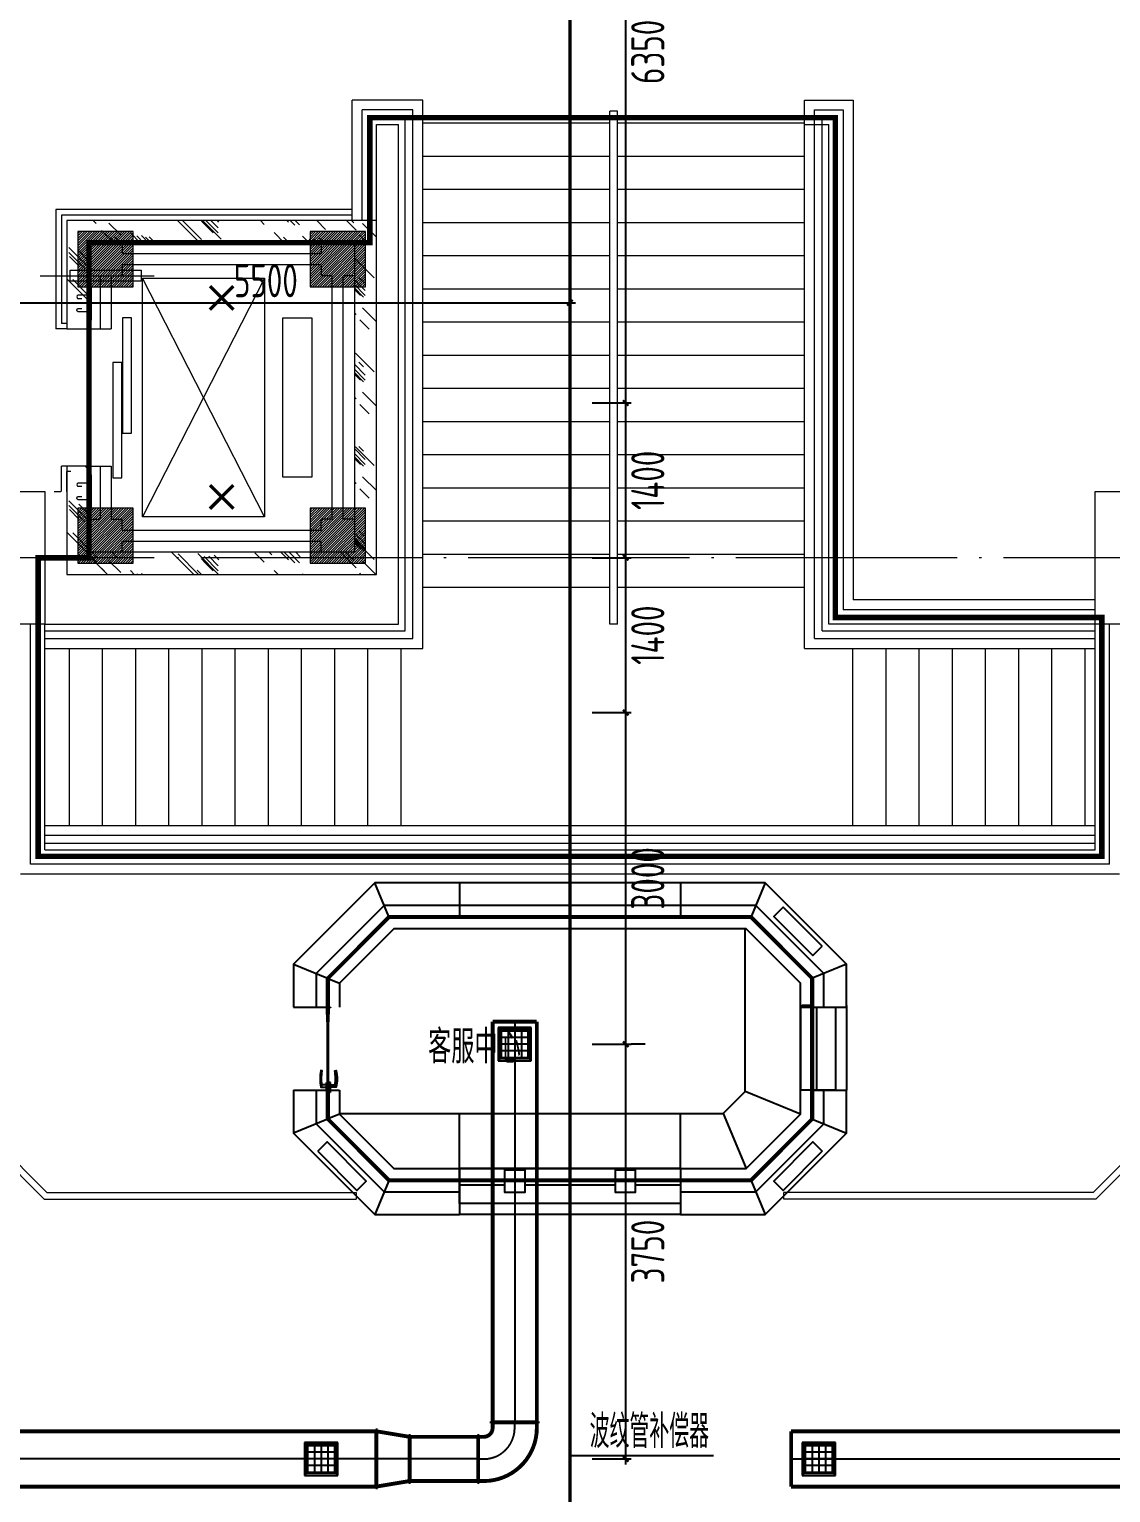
# Model space of a CAD drawing. Extents: x 4 to 13611208, y -605838 to 574722.
# Drawn here: x 13369007 to 13378787, y 186254 to 199490 of the extents above; entities that cross this region are included whole.
import ezdxf
from ezdxf.enums import TextEntityAlignment as Align

# ---------------------------------------------------------------- set-up
doc = ezdxf.new("R2010")
doc.units = 0
doc.header["$LTSCALE"] = 1000
doc.header["$MEASUREMENT"] = 0
for name, pattern in [('_虚线L', [0.375, 0.25, -0.125]), ('ACAD_ISO03W100', [30, 12, -18]), ('ACAD_ISO04W100', [30.5, 24, -3, 0.5, -3]), ('CENTER2', [28.575, 19.05, -3.175, 3.175, -3.175]), ('DASH', [0.35, 0.25, -0.1]), ('DOTE', [2.42, 2, -0.2, 0.02, -0.2])]:
    doc.linetypes.add(name, pattern=pattern)
for name, color, linetype in [('1-人性化客服中心', 102, 'Continuous'), ('DUCT-D-P标注', 7, 'Continuous'), ('DUCT-D-S中心线', 5, 'CENTER2'), ('DUCT-D-S标注', 7, 'Continuous'), ('DUCT-D-S法兰', 2, 'Continuous'), ('DUCT-D-S管', 130, 'Continuous'), ('DUCT-D-S管端线', 2, 'Continuous'), ('DUCT-D-S风口', 7, 'Continuous'), ('SXT-标注', 7, 'Continuous')]:
    doc.layers.add(name, color=color, linetype=linetype)
for name, color, linetype, lineweight in [('1-栏杆其他', 8, 'Continuous', 5), ('STAIR', 7, 'Continuous', 5), ('建筑底图', 8, 'Continuous', 13)]:
    doc.layers.add(name, color=color, linetype=linetype, lineweight=lineweight)
doc.styles.add('67', font='gbenor.shx', dxfattribs={"width": 0.7, "bigfont": 'hztxt.shx'})
doc.styles.add('C', font='HZTXT_E', dxfattribs={"width": 0.7, "bigfont": 'HZTXT'})
doc.styles.add('du', font='gbenor.shx', dxfattribs={"width": 0.8, "bigfont": 'hztxt.shx'})
doc.dimstyles.new('67', dxfattribs={"dimscale": 100, "dimtxt": 3, "dimasz": 0.5, "dimexe": 0.5, "dimexo": 2, "dimgap": 0.5, "dimtad": 2, "dimdec": 0, "dimrnd": 5, "dimzin": 0, "dimdsep": 46, "dimtxsty": 'du', "dimblk": 'ARCHTICK', "dimcen": 0, "dimdle": 0.5, "dimclrd": 256, "dimclre": 256, "dimclrt": 256, "dimazin": 0, "dimtfac": 1, "dimtdec": 0, "dimtix": 1, "dimtmove": 2, "dimatfit": 3, "dimfxl": 100, "dimtolj": 1, "dimtzin": 0, "dimlwd": -1, "dimlwe": -1, "dimarcsym": 0})

# ---------------------------------------------------------------- blocks, each defined once
blk = doc.blocks.new('客服中心')
at = {"layer": '1-栏杆其他'}
for p, q in [((12579001, 190820), (12578877, 191120)), ((12579642, 191120), (12579642, 190820)), ((12581642, 191120), (12581642, 190820)), ((12582407, 191120), (12582283, 190820)), ((12578142, 190385), (12578442, 190260)), ((12583142, 190385), (12582842, 190260)), ((12578462, 190252), (12578557, 190213)), ((12578142, 189995), (12578442, 189995)), ((12578436, 190000), (12578436, 189988)), ((12578447, 189968), (12578457, 189968)), ((12578452, 189974), (12578452, 189961)), ((12578469, 190000), (12578469, 189988)), ((12582727, 190010), (12582822, 190010)), ((12582727, 189995), (12582822, 189995)), ((12582727, 189995), (12582727, 189245)), ((12582842, 189995), (12583142, 189995)), ((12578142, 189245), (12578442, 189245)), ((12578142, 189245), (12578142, 188855)), ((12578458, 189251), (12578446, 189251)), ((12578446, 189240), (12578458, 189240)), ((12578462, 189245), (12578557, 189245)), ((12578462, 189245), (12578557, 189245)), ((12578472, 189238), (12578463, 189238)), ((12582727, 189026), (12582227, 189234)), ((12582842, 189245), (12583142, 189245)), ((12578557, 189026), (12578462, 188987)), ((12579642, 188535), (12579642, 189035)), ((12581642, 188535), (12581642, 189035)), ((12582028, 189035), (12582235, 188535)), ((12578442, 188979), (12578142, 188855)), ((12582842, 188979), (12583142, 188855)), ((12578142, 188855), (12578877, 188120)), ((12579642, 188535), (12579642, 188440)), ((12581642, 188535), (12579642, 188535)), ((12581642, 188535), (12581642, 188440)), ((12579001, 188420), (12578877, 188120)), ((12579642, 188420), (12579642, 188120)), ((12581642, 188420), (12581642, 188120)), ((12582283, 188420), (12582407, 188120)), ((12578877, 188120), (12579642, 188120))]:
    blk.add_line(p, q, dxfattribs=at)
for points in [[(12583142, 189995), (12583142, 190385), (12582407, 191120), (12578877, 191120), (12578142, 190385), (12578142, 189995)], [(12582937, 189995), (12582937, 190300), (12582322, 190915), (12578962, 190915), (12578347, 190300), (12578347, 189995)], [(12578442, 189995), (12578442, 190260), (12579001, 190820), (12579642, 190820)], [(12578452, 189245), (12578452, 188983), (12579006, 188430), (12582279, 188430), (12582832, 188983), (12582832, 190256), (12582279, 190810), (12579006, 190810), (12578452, 190256), (12578452, 189245)], [(12579642, 190800), (12579010, 190800), (12578462, 190252), (12578462, 189995)], [(12579642, 190820), (12581642, 190820)], [(12581642, 190800), (12579642, 190800)], [(12581642, 190820), (12581642, 190820), (12582283, 190820), (12582842, 190260), (12582842, 189995)], [(12582822, 189995), (12582822, 189995), (12582822, 190252), (12582275, 190800), (12581642, 190800)], [(12578557, 189035), (12582028, 189035), (12582227, 189234), (12582227, 190705)], [(12582727, 189995), (12582727, 190213), (12582235, 190705), (12579049, 190705), (12578557, 190213), (12578557, 189995)], [(12578445, 189986), (12578442, 189986), (12578442, 189933), (12578445, 189933), (12578445, 189986)], [(12578446, 189864), (12578446, 189987), (12578458, 189987), (12578458, 189864)], [(12578459, 189986), (12578463, 189986), (12578463, 189933), (12578459, 189933), (12578459, 189986)], [(12582822, 189245), (12582822, 189245), (12582822, 189995)], [(12582842, 189995), (12582842, 189245)], [(12582874, 189245), (12582874, 189995)], [(12578347, 189245), (12578347, 188939), (12578962, 188325), (12579642, 188325)], [(12579642, 188420), (12579001, 188420), (12578442, 188979), (12578442, 189245)], [(12578462, 189245), (12578462, 188987), (12579010, 188440), (12579642, 188440)], [(12578557, 189245), (12578557, 189026), (12579049, 188535), (12579642, 188535)], [(12581642, 188120), (12582407, 188120), (12583142, 188855), (12583142, 189245)], [(12581642, 188325), (12582322, 188325), (12582937, 188939), (12582937, 189245)], [(12581642, 188535), (12582235, 188535), (12582727, 189026), (12582727, 189245)], [(12582842, 189245), (12582842, 188979), (12582283, 188420), (12581642, 188420)], [(12581642, 188440), (12582275, 188440), (12582822, 188987), (12582822, 189245)], [(12579642, 188440), (12581642, 188440)], [(12581642, 188420), (12579642, 188420)], [(12579642, 188388), (12580052, 188388)], [(12580232, 188388), (12581052, 188388)], [(12581232, 188388), (12581642, 188388)], [(12581642, 188120), (12579642, 188120)]]:
    blk.add_lwpolyline(points, dxfattribs=at)
for points in [[(12582924, 190547), (12582570, 190901), (12582485, 190816), (12582839, 190463)], [(12579612, 190804), (12579008, 190804), (12578458, 190254), (12578458, 190000), (12578456, 189998), (12578448, 189998), (12578446, 190000), (12578446, 190259), (12579003, 190816), (12579612, 190816)], [(12581671, 190804), (12579613, 190804), (12579613, 190816), (12581671, 190816)], [(12582826, 190026), (12582826, 190254), (12582276, 190804), (12581672, 190804), (12581672, 190816), (12582281, 190816), (12582838, 190259), (12582838, 190026)], [(12578476, 189995), (12578476, 189991), (12578428, 189991), (12578428, 189995)], [(12578458, 189990), (12578446, 189990), (12578446, 189251), (12578447, 189250), (12578457, 189250), (12578458, 189251)], [(12582727, 189994), (12583042, 189994), (12583042, 189246), (12582727, 189246)], [(12582729, 189992), (12583040, 189992), (12583040, 189248), (12582729, 189248)], [(12582742, 190010), (12582822, 190010), (12582822, 190011), (12582742, 190011)], [(12582826, 189215), (12582826, 190025), (12582838, 190025), (12582838, 189215)], [(12578439, 189271), (12578439, 189293), (12578398, 189293), (12578389, 189271)], [(12578439, 189315), (12578446, 189315), (12578446, 189250), (12578439, 189250)], [(12578477, 189315), (12578458, 189315), (12578458, 189250), (12578477, 189250)], [(12578477, 189271), (12578477, 189293), (12578518, 189293), (12578527, 189271)], [(12579612, 188424), (12579003, 188424), (12578446, 188980), (12578446, 189242), (12578458, 189242), (12578458, 188985), (12579008, 188436), (12579612, 188436)], [(12578472, 189250), (12578472, 189225), (12578463, 189225), (12578463, 189250)], [(12581672, 188436), (12582276, 188436), (12582826, 188985), (12582826, 189214), (12582838, 189214), (12582838, 188980), (12582281, 188424), (12581672, 188424)], [(12578361, 188692), (12578714, 188338), (12578799, 188423), (12578445, 188776)], [(12582924, 188692), (12582570, 188338), (12582485, 188423), (12582839, 188776)], [(12579643, 188220), (12579643, 188535), (12581641, 188535), (12581641, 188220)], [(12579645, 188222), (12579645, 188533), (12581639, 188533), (12581639, 188222)], [(12580234, 188527), (12580234, 188318), (12580050, 188318), (12580050, 188527)], [(12580232, 188525), (12580232, 188320), (12580052, 188320), (12580052, 188525)], [(12581234, 188527), (12581234, 188318), (12581050, 188318), (12581050, 188527)], [(12581232, 188525), (12581232, 188320), (12581052, 188320), (12581052, 188525)], [(12579613, 188436), (12581671, 188436), (12581671, 188424), (12579613, 188424)]]:
    blk.add_lwpolyline(points, close=True, dxfattribs=at)
blk.add_lwpolyline([(12578446, 189991), (12578458, 189991), (12578458, 189967, -1), (12578446, 189967)], format="xyb", close=True, dxfattribs=at)
for points in [[(12583141, 190010, -0.03766), (12583143, 189995), (12583143, 189245)], [(12578398, 189293, -0.091708), (12578402, 189419), (12578389, 189422, 0.10596), (12578389, 189271)], [(12578518, 189293, 0.091708), (12578514, 189419), (12578527, 189422, -0.10596), (12578527, 189271)]]:
    blk.add_lwpolyline(points, format="xyb", dxfattribs=at)
blk = doc.blocks.new('wefrwr3')
at = {"layer": 'STAIR', "color": 0, "linetype": 'Continuous'}
for p, q in [((2371621, 1063838), (2374021, 1063838)), ((2371621, 1061038), (2371621, 1063838)), ((2371741, 1063838), (2373901, 1063838)), ((2371921, 1063838), (2371921, 1063738)), ((2373721, 1063838), (2373721, 1063738)), ((2374021, 1063838), (2374021, 1063058)), ((2371621, 1061158), (2371621, 1063718)), ((2373721, 1063738), (2371921, 1063738)), ((2371921, 1063638), (2371921, 1063538)), ((2373721, 1063638), (2371921, 1063638)), ((2373721, 1063638), (2373721, 1063538)), ((2374021, 1063718), (2374021, 1063058)), ((2371621, 1063538), (2371721, 1063538)), ((2371721, 1063538), (2371721, 1061338)), ((2371821, 1063538), (2371921, 1063538)), ((2371821, 1063538), (2371821, 1061338)), ((2372433, 1063518), (2373537, 1061358)), ((2372433, 1063518), (2373537, 1063518)), ((2372433, 1061358), (2373537, 1063518)), ((2372433, 1061358), (2372433, 1063518)), ((2373537, 1063518), (2373537, 1061358)), ((2373821, 1063538), (2373721, 1063538)), ((2373821, 1063058), (2373821, 1063538)), ((2374021, 1063538), (2373921, 1063538)), ((2373921, 1063058), (2373921, 1063538)), ((2372005, 1063158), (2372269, 1063158)), ((2372005, 1061718), (2372005, 1063158)), ((2372269, 1063158), (2372269, 1061718)), ((2373806, 1063163), (2373724, 1063163)), ((2373724, 1063163), (2373724, 1062122)), ((2373806, 1062122), (2373806, 1063163)), ((2374021, 1063058), (2373821, 1063058)), ((2374021, 1063058), (2373901, 1063058)), ((2374021, 1063058), (2373901, 1063058)), ((2374021, 1061818), (2374021, 1063058)), ((2373719, 1062759), (2373637, 1062759)), ((2373637, 1062759), (2373637, 1061718)), ((2373719, 1061718), (2373719, 1062759)), ((2373724, 1062122), (2373806, 1062122)), ((2374021, 1061818), (2373821, 1061818)), ((2373821, 1061338), (2373821, 1061818)), ((2374021, 1061818), (2373901, 1061818)), ((2374021, 1061818), (2373901, 1061818)), ((2373921, 1061338), (2373921, 1061818)), ((2374021, 1061818), (2374021, 1061158)), ((2374021, 1061818), (2374021, 1061038)), ((2372269, 1061718), (2372005, 1061718)), ((2373637, 1061718), (2373719, 1061718)), ((2371621, 1061338), (2371721, 1061338)), ((2371821, 1061338), (2371921, 1061338)), ((2371921, 1061238), (2371921, 1061338)), ((2373537, 1061358), (2372433, 1061358)), ((2373821, 1061338), (2373721, 1061338)), ((2373721, 1061238), (2373721, 1061338)), ((2374021, 1061338), (2373921, 1061338)), ((2371921, 1061238), (2373721, 1061238)), ((2371921, 1061038), (2371921, 1061138)), ((2371921, 1061138), (2373721, 1061138)), ((2373721, 1061038), (2373721, 1061138)), ((2374021, 1061038), (2371621, 1061038)), ((2373901, 1061038), (2371741, 1061038))]:
    blk.add_line(p, q, dxfattribs=at)
blk = doc.blocks.new('客服中心-新')
at = {"layer": '1-人性化客服中心', "color": 8}
for p, q in [((36870, -86884), (36746, -86584)), ((37511, -86584), (37511, -86884)), ((39511, -86584), (39511, -86884)), ((40276, -86584), (40151, -86884)), ((36011, -87319), (36311, -87444)), ((41011, -87319), (40711, -87444)), ((36331, -87452), (36426, -87491)), ((36011, -87709), (36311, -87709)), ((36304, -87704), (36304, -87716)), ((36316, -87736), (36326, -87736)), ((36321, -87730), (36321, -87742)), ((36337, -87704), (36337, -87716)), ((40596, -87709), (40691, -87709)), ((40596, -87709), (40596, -88459)), ((40711, -87709), (41011, -87709)), ((36011, -88459), (36311, -88459)), ((36327, -88453), (36315, -88453)), ((36315, -88464), (36327, -88464)), ((36331, -88459), (36426, -88459)), ((36331, -88459), (36426, -88459)), ((40596, -88677), (40096, -88470)), ((40711, -88459), (41011, -88459)), ((36426, -88677), (36331, -88717)), ((37511, -89169), (37511, -88669)), ((39511, -89169), (39511, -88669)), ((39897, -88669), (40104, -89169)), ((36311, -88725), (36011, -88849)), ((40711, -88725), (41011, -88849)), ((37511, -89169), (37511, -89264)), ((39511, -89169), (37511, -89169)), ((39511, -89169), (39511, -89264)), ((36870, -89284), (36746, -89584)), ((37511, -89284), (37511, -89584)), ((39511, -89284), (39511, -89584)), ((40151, -89284), (40276, -89584))]:
    blk.add_line(p, q, dxfattribs=at)
at = {"layer": '1-人性化客服中心', "color": 8, "linetype": 'ACAD_ISO03W100', "lineweight": 18}
blk.add_line((40596, -87694), (40691, -87694), dxfattribs=at)
at = {"layer": '1-人性化客服中心', "color": 8, "linetype": 'ACAD_ISO03W100'}
blk.add_line((36341, -88466), (36332, -88466), dxfattribs=at)
at = {"layer": '1-人性化客服中心', "color": 8}
for points in [[(41011, -87709), (41011, -87319), (40276, -86584), (36746, -86584), (36011, -87319), (36011, -87709)], [(40806, -87709), (40806, -87404), (40191, -86789), (36830, -86789), (36216, -87404), (36216, -87709)], [(36311, -87709), (36311, -87444), (36870, -86884), (37511, -86884)], [(37511, -86904), (36878, -86904), (36331, -87452), (36331, -87709)], [(37511, -86884), (39511, -86884)], [(39511, -86904), (37511, -86904)], [(39511, -86884), (39511, -86884), (40151, -86884), (40711, -87444), (40711, -87709)], [(40691, -87709), (40691, -87709), (40691, -87452), (40143, -86904), (39511, -86904)], [(36426, -88669), (39897, -88669), (40096, -88470), (40096, -86999)], [(40596, -87709), (40596, -87491), (40104, -86999), (36917, -86999), (36426, -87491), (36426, -87709)], [(36314, -87718), (36310, -87718), (36310, -87771), (36314, -87771), (36314, -87718)], [(36315, -87840), (36315, -87717), (36327, -87717), (36327, -87840)], [(36328, -87718), (36331, -87718), (36331, -87771), (36328, -87771), (36328, -87718)], [(40691, -88459), (40691, -88459), (40691, -87709)], [(40711, -87709), (40711, -88459)], [(36011, -88459), (36011, -88849), (36746, -89584), (37511, -89584)], [(36216, -88459), (36216, -88764), (36830, -89379), (37511, -89379)], [(37511, -89284), (36870, -89284), (36311, -88725), (36311, -88459)], [(36331, -88459), (36331, -88717), (36878, -89264), (37511, -89264)], [(36426, -88459), (36426, -88677), (36917, -89169), (37511, -89169)], [(39511, -89584), (40276, -89584), (41011, -88849), (41011, -88459)], [(39511, -89379), (40191, -89379), (40806, -88764), (40806, -88459)], [(39511, -89169), (40104, -89169), (40596, -88677), (40596, -88459)], [(40711, -88459), (40711, -88725), (40151, -89284), (39511, -89284)], [(39511, -89264), (40143, -89264), (40691, -88717), (40691, -88459)], [(37511, -89264), (39511, -89264)], [(39511, -89284), (37511, -89284)]]:
    blk.add_lwpolyline(points, dxfattribs=at)
for points in [[(40792, -87156), (40439, -86803), (40354, -86888), (40707, -87241)], [(37481, -86900), (36876, -86900), (36327, -87450), (36327, -87704), (36325, -87706), (36317, -87706), (36315, -87704), (36315, -87445), (36871, -86888), (37481, -86888)], [(39540, -86900), (37482, -86900), (37482, -86888), (39540, -86888)], [(40695, -87678), (40695, -87450), (40145, -86900), (39541, -86900), (39541, -86888), (40150, -86888), (40707, -87445), (40707, -87678)], [(36345, -87709), (36345, -87713), (36297, -87713), (36297, -87709)], [(36327, -87714), (36315, -87714), (36315, -88453), (36316, -88454), (36326, -88454), (36327, -88453)], [(40611, -87694), (40691, -87694), (40691, -87693), (40611, -87693)], [(40695, -88489), (40695, -87679), (40707, -87679), (40707, -88489)], [(36308, -88433), (36308, -88411), (36267, -88411), (36258, -88433)], [(36308, -88389), (36315, -88389), (36315, -88454), (36308, -88454)], [(36346, -88389), (36327, -88389), (36327, -88454), (36346, -88454)], [(36346, -88433), (36346, -88411), (36386, -88411), (36396, -88433)], [(37481, -89280), (36871, -89280), (36315, -88723), (36315, -88462), (36327, -88462), (36327, -88718), (36876, -89268), (37481, -89268)], [(39541, -89268), (40145, -89268), (40695, -88718), (40695, -88490), (40707, -88490), (40707, -88723), (40150, -89280), (39541, -89280)], [(36229, -89012), (36583, -89366), (36667, -89281), (36314, -88928)], [(40792, -89012), (40439, -89366), (40354, -89281), (40707, -88928)], [(37482, -89268), (39540, -89268), (39540, -89280), (37482, -89280)]]:
    blk.add_lwpolyline(points, close=True, dxfattribs=at)
at = {"layer": '1-人性化客服中心', "color": 8, "linetype": 'ACAD_ISO04W100', "lineweight": 18}
blk.add_lwpolyline([(36321, -88459), (36321, -88721), (36874, -89274), (40147, -89274), (40701, -88721), (40701, -87448), (40147, -86894), (36874, -86894), (36321, -87448), (36321, -88459)], dxfattribs=at)
at = {"layer": '1-人性化客服中心', "color": 8}
blk.add_lwpolyline([(36315, -87713), (36327, -87713), (36327, -87737, -1), (36315, -87737)], format="xyb", close=True, dxfattribs=at)
at = {"layer": '1-人性化客服中心', "color": 8, "lineweight": -3}
for points in [[(40596, -87710), (40911, -87710), (40911, -88458), (40596, -88458)], [(37512, -89484), (37512, -89169), (39510, -89169), (39510, -89484)], [(38101, -89179), (38101, -89384), (37921, -89384), (37921, -89179)], [(39101, -89179), (39101, -89384), (38921, -89384), (38921, -89179)]]:
    blk.add_lwpolyline(points, close=True, dxfattribs=at)
at = {"layer": '1-人性化客服中心', "color": 8, "linetype": 'ACAD_ISO03W100', "lineweight": 18}
for points in [[(40598, -87712), (40909, -87712), (40909, -88456), (40598, -88456)], [(37514, -89482), (37514, -89171), (39508, -89171), (39508, -89482)], [(38103, -89177), (38103, -89386), (37919, -89386), (37919, -89177)], [(39103, -89177), (39103, -89386), (38919, -89386), (38919, -89177)]]:
    blk.add_lwpolyline(points, close=True, dxfattribs=at)
at = {"layer": '1-人性化客服中心', "color": 8, "lineweight": -3}
for points in [[(40742, -88459), (40742, -87709)], [(37511, -89316), (37921, -89316)], [(38101, -89316), (38921, -89316)], [(39101, -89316), (39511, -89316)], [(39511, -89584), (37511, -89584)]]:
    blk.add_lwpolyline(points, dxfattribs=at)
blk.add_lwpolyline([(41010, -87694, -0.03766), (41011, -87709), (41011, -88459)], format="xyb", dxfattribs=at)
at = {"layer": '1-人性化客服中心', "color": 8}
for points in [[(36267, -88411, -0.091708), (36270, -88285), (36258, -88282, 0.10596), (36258, -88433)], [(36386, -88411, 0.091708), (36383, -88285), (36396, -88282, -0.10596), (36396, -88433)]]:
    blk.add_lwpolyline(points, format="xyb", dxfattribs=at)
at = {"layer": '1-人性化客服中心', "color": 8, "linetype": 'ACAD_ISO03W100'}
blk.add_lwpolyline([(36341, -88454), (36341, -88479), (36332, -88479), (36332, -88454)], close=True, dxfattribs=at)
blk = doc.blocks.new('_ArchTick')
at = {"color": 0, "linetype": 'ByBlock', "const_width": 0.4}
blk.add_lwpolyline([(-0.5, -0.5), (0.5, 0.5)], dxfattribs=at)
blk = doc.blocks.new('*D502')
at = {"layer": 'DUCT-D-S标注', "transparency": 16777216}
for p, q in [((13374401, 186510), (13374401, 190360)), ((13374577, 190310), (13374451, 190310)), ((13374097, 186560), (13374451, 186560))]:
    blk.add_line(p, q, dxfattribs=at)
at = {"layer": 'DUCT-D-S标注', "transparency": 16777216, "xscale": 50, "yscale": 50, "zscale": 50}
for p, rotation in [((13374401, 190310), 90), ((13374401, 186560), 270)]:
    blk.add_blockref('_ArchTick', p, dxfattribs=dict(at, rotation=rotation))
at = {"layer": 'DUCT-D-S标注', "transparency": 16777216, "insert": (13374601, 188435), "char_height": 300, "attachment_point": 5, "rotation": 90, "style": 'du'}
blk.add_mtext('\\A1;3750', dxfattribs=at)
blk = doc.blocks.new('*D503')
at = {"layer": 'DUCT-D-S标注', "transparency": 16777216}
for p, q in [((13374097, 193310), (13374451, 193310)), ((13374401, 190260), (13374401, 193360)), ((13374097, 190310), (13374451, 190310))]:
    blk.add_line(p, q, dxfattribs=at)
at = {"layer": 'DUCT-D-S标注', "transparency": 16777216, "xscale": 50, "yscale": 50, "zscale": 50}
for p, rotation in [((13374401, 193310), 90), ((13374401, 190310), 270)]:
    blk.add_blockref('_ArchTick', p, dxfattribs=dict(at, rotation=rotation))
at = {"layer": 'DUCT-D-S标注', "transparency": 16777216, "insert": (13374601, 191810), "char_height": 300, "attachment_point": 5, "rotation": 90, "style": 'du'}
blk.add_mtext('\\A1;3000', dxfattribs=at)
blk = doc.blocks.new('*D504')
at = {"layer": 'DUCT-D-S标注', "transparency": 16777216}
for p, q in [((13374097, 194710), (13374451, 194710)), ((13374401, 193260), (13374401, 194760)), ((13374097, 193310), (13374451, 193310))]:
    blk.add_line(p, q, dxfattribs=at)
at = {"layer": 'DUCT-D-S标注', "transparency": 16777216, "xscale": 50, "yscale": 50, "zscale": 50}
for p, rotation in [((13374401, 194710), 90), ((13374401, 193310), 270)]:
    blk.add_blockref('_ArchTick', p, dxfattribs=dict(at, rotation=rotation))
at = {"layer": 'DUCT-D-S标注', "transparency": 16777216, "insert": (13374601, 194010), "char_height": 300, "attachment_point": 5, "rotation": 90, "style": 'du'}
blk.add_mtext('\\A1;1400', dxfattribs=at)
blk = doc.blocks.new('*D505')
at = {"layer": 'DUCT-D-S标注', "transparency": 16777216}
for p, q in [((13374401, 194660), (13374401, 196160)), ((13374097, 196110), (13374451, 196110)), ((13374097, 194710), (13374451, 194710))]:
    blk.add_line(p, q, dxfattribs=at)
at = {"layer": 'DUCT-D-S标注', "transparency": 16777216, "xscale": 50, "yscale": 50, "zscale": 50}
for p, rotation in [((13374401, 196110), 90), ((13374401, 194710), 270)]:
    blk.add_blockref('_ArchTick', p, dxfattribs=dict(at, rotation=rotation))
at = {"layer": 'DUCT-D-S标注', "transparency": 16777216, "insert": (13374601, 195410), "char_height": 300, "attachment_point": 5, "rotation": 90, "style": 'du'}
blk.add_mtext('\\A1;1400', dxfattribs=at)
blk = doc.blocks.new('*D506')
at = {"layer": 'DUCT-D-S标注', "transparency": 16777216}
for p, q in [((13374401, 196060), (13374401, 202510)), ((13374097, 202460), (13374451, 202460)), ((13374097, 196110), (13374451, 196110))]:
    blk.add_line(p, q, dxfattribs=at)
at = {"layer": 'DUCT-D-S标注', "transparency": 16777216, "xscale": 50, "yscale": 50, "zscale": 50}
for p, rotation in [((13374401, 202460), 90), ((13374401, 196110), 270)]:
    blk.add_blockref('_ArchTick', p, dxfattribs=dict(at, rotation=rotation))
at = {"layer": 'DUCT-D-S标注', "transparency": 16777216, "insert": (13374601, 199285), "char_height": 300, "attachment_point": 5, "rotation": 90, "style": 'du'}
blk.add_mtext('\\A1;6350', dxfattribs=at)
blk = doc.blocks.new('*D514')
at = {"layer": 'DUCT-D-P标注', "transparency": 16777216}
for p, q in [((13368347, 197016), (13373947, 197016)), ((13368397, 196810), (13368397, 197066)), ((13373897, 196440), (13373897, 197066))]:
    blk.add_line(p, q, dxfattribs=at)
at = {"layer": 'DUCT-D-P标注', "transparency": 16777216, "xscale": 50, "yscale": 50, "zscale": 50, "rotation": 180}
blk.add_blockref('_ArchTick', (13368397, 197016), dxfattribs=at)
at = {"layer": 'DUCT-D-P标注', "transparency": 16777216, "xscale": 50, "yscale": 50, "zscale": 50}
blk.add_blockref('_ArchTick', (13373897, 197016), dxfattribs=at)
at = {"layer": 'DUCT-D-P标注', "transparency": 16777216, "insert": (13371147, 197216), "char_height": 300, "attachment_point": 5, "style": 'du'}
blk.add_mtext('\\A1;5500', dxfattribs=at)
blk = doc.blocks.new('$风口$00000107')
for p, q in [((100, 100), (-100, 100)), ((-100, 100), (-88, 88)), ((-100, 100), (-100, -100)), ((100, 100), (88, 88)), ((100, -100), (100, 100)), ((88, 88), (-88, 88)), ((-88, 88), (-88, -88)), ((-88, 88), (-80, 80)), ((-80, 80), (80, 80)), ((-80, -80), (-80, 80)), ((80, 40), (-80, 40)), ((-40, 80), (-40, -80)), ((0, 80), (0, -80)), ((40, 80), (40, -80)), ((80, 80), (88, 88)), ((80, 80), (80, -80)), ((88, -88), (88, 88)), ((-100, -100), (-88, -88)), ((-88, -88), (-80, -80)), ((88, -88), (-88, -88)), ((80, 0), (-80, 0)), ((80, -40), (-80, -40)), ((-80, -80), (80, -80)), ((80, -80), (88, -88)), ((100, -100), (88, -88)), ((-100, -100), (100, -100))]:
    blk.add_line(p, q)

msp = doc.modelspace()

# ---------------------------------------------------------------- hatches: boundary and pattern name
at = {"layer": '建筑底图', "ltscale": 500}
h = msp.add_hatch(dxfattribs=at)
h.set_pattern_fill('玻璃2', color=256, scale=50, style=0)
h.set_pattern_definition([(135, (18966416.2, 814415), (-4e-14, 763.675324), [300, -180, 300, -180, 120, -261.640785]), (135, (18966431.2, 814430), (-4e-14, 763.675324), [240, -300, 180, -180, 210, -231.640785]), (135, (18966431.2, 814475), (-4e-14, 763.675324), [180, -360, 120, -180, 270, -231.640785]), (135, (18966386.2, 814430), (-4e-14, 763.675324), [180, -360, 150, -651.64075]), (135, (18966341.2, 814475), (-4e-14, 763.675324), [90, -450, 60, -741.64075]), (135, (18966416.2, 814550), (-4e-14, 763.675324), [60, -450, 60, -240, 150, -381.640785]), (135, (18966146.2, 814505), (-4e-14, 763.675324), [300, -450, 360, -237.640785]), (135, (18966146.2, 814460), (-4e-14, 763.675324), [420, -300, 450, -177.640785]), (135, (18966071.2, 814520), (9e-14, -848.52814), [300, -420, 240, -381.640785]), (135, (18966116.2, 814610), (-4e-14, 763.675324), [150, -600, 180, -411.640785]), (135, (18966026.2, 814565), (-4e-14, 763.675324), [120, -600, 120, -501.64075])])
h.paths.add_polyline_path([(13369347.4, 195539.5), (13369547.4, 195539.5), (13369547.4, 194759.5), (13371947.4, 194759.5), (13371947.4, 197559.5), (13369547.4, 197559.5), (13369547.4, 196779.5), (13369347.4, 196779.5), (13369347.4, 197759.5), (13372147.4, 197759.5), (13372147.4, 194559.5), (13369347.4, 194559.5)])
at = {"layer": '建筑底图'}
h = msp.add_hatch(dxfattribs=at)
h.set_pattern_fill('ANSI31', color=256, scale=10, style=0)
h.set_pattern_definition([(45, (15205099.875, -554769.857), (-11.22532015, 11.22532015), [])])
h.paths.add_polyline_path([(13369947.4, 197159.5), (13369947.4, 197659.5), (13369447.4, 197659.5), (13369447.4, 197159.5)])
h.paths.add_polyline_path([(13372047.4, 197159.5), (13372047.4, 197659.5), (13371547.4, 197659.5), (13371547.4, 197159.5)])
h.paths.add_polyline_path([(13372047.4, 194659.5), (13372047.4, 195159.5), (13371547.4, 195159.5), (13371547.4, 194659.5)])
h.paths.add_polyline_path([(13369947.4, 194659.5), (13369947.4, 195159.5), (13369447.4, 195159.5), (13369447.4, 194659.5)])
h = msp.add_hatch(dxfattribs=at)
h.set_pattern_fill('ANSI31', color=256, scale=10, angle=90, style=0)
h.set_pattern_definition([(135, (14116500.838, 2035521.314), (-11.22532015, -11.22532015), [])])
h.paths.add_polyline_path([(13369567.4, 197159.5), (13369567.4, 196859.5), (13369547.4, 196859.5), (13369547.4, 197159.5)])
h = msp.add_hatch(dxfattribs=at)
h.set_pattern_fill('ANSI31', color=256, scale=10, angle=90, style=0)
h.set_pattern_definition([(135, (14116500.838, 2033821.314), (-11.22532015, -11.22532015), [])])
h.paths.add_polyline_path([(13369567.4, 195459.5), (13369567.4, 195159.5), (13369547.4, 195159.5), (13369547.4, 195459.5)])

# ---------------------------------------------------------------- linework, layer by layer
at = {"layer": 'DUCT-D-P标注', "color": 4, "linetype": '_虚线L', "const_width": 30}
msp.add_lwpolyline([(13373897.4, 204559.5), (13373897.4, 184859.5)], dxfattribs=at)
at = {"layer": 'DUCT-D-S中心线'}
for p, q in [((13373397.4, 190514.9), (13373397.4, 186889.7)), ((13373397.4, 186839.5), (13373397.4, 186889.5)), ((13372146.2, 186559.5), (13355198.2, 186559.5)), ((13372446.4, 186559.5), (13372146.4, 186559.5)), ((13373067.2, 186559.5), (13372446.6, 186559.5)), ((13373067.4, 186559.5), (13373117.4, 186559.5)), ((13375897.4, 186559.5), (13392597.1, 186559.5))]:
    msp.add_line(p, q, dxfattribs=at)
msp.add_arc((13373117.4, 186839.5), 280, 270, 360, dxfattribs=at)
at = {"layer": 'DUCT-D-S法兰'}
for p, q in [((13373622.4, 186889.6), (13373172.4, 186889.6)), ((13372146.3, 186834.5), (13372146.3, 186284.5)), ((13372446.5, 186784.5), (13372446.5, 186334.5)), ((13373067.3, 186784.5), (13373067.3, 186334.5))]:
    msp.add_line(p, q, dxfattribs=at)
at = {"layer": 'DUCT-D-S法兰', "color": 18, "true_color": 0x000000}
for p in [(13373397.4, 186889.7, 4300), (13373397.4, 186889.5, 4300), (13372146.2, 186559.5, 4400), (13372146.4, 186559.5, 4400), (13372446.4, 186559.5, 4300), (13372446.6, 186559.5, 4300), (13373067.2, 186559.5, 4300), (13373067.4, 186559.5, 4300)]:
    msp.add_point(p, dxfattribs=at)
at = {"layer": 'DUCT-D-S管', "const_width": 35}
for points in [[(13373197.4, 190514.9), (13373197.4, 186889.7)], [(13373597.4, 190514.9), (13373197.4, 190514.9)], [(13373597.4, 186889.7), (13373597.4, 190514.9)], [(13373197.4, 186889.7), (13373597.4, 186889.7)], [(13373197.4, 186889.5), (13373197.4, 186839.5)], [(13373597.4, 186839.5), (13373597.4, 186889.5)], [(13372146.2, 186809.5), (13355198.2, 186809.5)], [(13372146.2, 186309.5), (13372146.2, 186809.5)], [(13372446.4, 186759.5), (13372146.4, 186809.5)], [(13373067.2, 186759.5), (13372446.6, 186759.5)], [(13372446.6, 186759.5), (13372446.6, 186359.5)], [(13373067.2, 186359.5), (13373067.2, 186759.5)], [(13373117.4, 186759.5), (13373067.4, 186759.5)], [(13392597.1, 186809.5), (13375897.4, 186809.5)], [(13375897.4, 186809.5), (13375897.4, 186309.5)], [(13372446.4, 186359.5), (13372146.4, 186309.5)], [(13372446.6, 186359.5), (13373067.2, 186359.5)], [(13373067.4, 186359.5), (13373117.4, 186359.5)], [(13355198.2, 186309.5), (13372146.2, 186309.5)], [(13375897.4, 186309.5), (13392597.1, 186309.5)]]:
    msp.add_lwpolyline(points, dxfattribs=at)
for points in [[(13373117.4, 186359.5, 0.4142136), (13373597.4, 186839.5)], [(13373117.4, 186759.5, 0.4142136), (13373197.4, 186839.5)]]:
    msp.add_lwpolyline(points, format="xyb", dxfattribs=at)
at = {"layer": 'DUCT-D-S管', "color": 18, "true_color": 0x000000}
for p in [(13373397.4, 186889.5, 4300), (13372146.4, 186559.5, 4400), (13372446.4, 186559.5, 4300), (13373067.4, 186559.5, 4300)]:
    msp.add_point(p, dxfattribs=at)
at = {"layer": 'DUCT-D-S管端线'}
for p, q in [((13373597.4, 186889.5), (13373197.4, 186889.5)), ((13372146.4, 186809.5), (13372146.4, 186309.5)), ((13372446.4, 186359.5), (13372446.4, 186759.5)), ((13373067.4, 186359.5), (13373067.4, 186759.5))]:
    msp.add_line(p, q, dxfattribs=at)
at = {"layer": 'SXT-标注', "elevation": 4000}
msp.add_lwpolyline([(13373897.4, 185159.5), (13373897.4, 186589.6), (13375196, 186589.6)], dxfattribs=at)
at = {"layer": '建筑底图'}
for p, q in [((13372567.4, 198849.5), (13371927.4, 198849.5)), ((13371927.4, 197759.5), (13371927.4, 198849.5)), ((13372567.4, 193889.5), (13372567.4, 198809.5)), ((13376017.4, 198849.5), (13376457.4, 198849.5)), ((13376017.4, 193889.5), (13376017.4, 198809.5)), ((13376457.4, 198849.5), (13376457.4, 194329.5)), ((13372147.4, 198629.5), (13372347.4, 198629.5)), ((13372147.4, 197759.5), (13372147.4, 198629.5)), ((13372347.4, 194109.5), (13372347.4, 198629.5)), ((13374257.4, 198639.5), (13372567.4, 198639.5)), ((13374257.4, 198639.5), (13372627.4, 198639.5)), ((13374257.4, 198639.5), (13372627.4, 198639.5)), ((13376017.4, 198639.5), (13374327.4, 198639.5)), ((13376017.4, 198639.5), (13374327.4, 198639.5)), ((13376017.4, 198629.5), (13376237.4, 198629.5)), ((13376237.4, 194109.5), (13376237.4, 198629.5)), ((13374257.4, 198339.5), (13372567.4, 198339.5)), ((13376017.4, 198339.5), (13374327.4, 198339.5)), ((13374257.4, 198039.5), (13372567.4, 198039.5)), ((13376017.4, 198039.5), (13374327.4, 198039.5)), ((13374257.4, 197739.5), (13372567.4, 197739.5)), ((13376017.4, 197739.5), (13374327.4, 197739.5)), ((13374257.4, 197439.5), (13372567.4, 197439.5)), ((13376017.4, 197439.5), (13374327.4, 197439.5)), ((13369106.3, 197260), (13370138.3, 197260)), ((13374257.4, 197139.5), (13372567.4, 197139.5)), ((13376017.4, 197139.5), (13374327.4, 197139.5)), ((13374257.4, 196839.5), (13372567.4, 196839.5)), ((13376017.4, 196839.5), (13374327.4, 196839.5)), ((13374257.4, 196539.5), (13372567.4, 196539.5)), ((13376017.4, 196539.5), (13374327.4, 196539.5)), ((13374257.4, 196239.5), (13372567.4, 196239.5)), ((13376017.4, 196239.5), (13374327.4, 196239.5)), ((13374257.4, 195939.5), (13372567.4, 195939.5)), ((13376017.4, 195939.5), (13374327.4, 195939.5)), ((13374257.4, 195639.5), (13372567.4, 195639.5)), ((13376017.4, 195639.5), (13374327.4, 195639.5)), ((13374257.4, 195339.5), (13372567.4, 195339.5)), ((13376017.4, 195339.5), (13374327.4, 195339.5)), ((13374257.4, 195039.5), (13372567.4, 195039.5)), ((13376017.4, 195039.5), (13374327.4, 195039.5)), ((13374257.4, 194739.5), (13372567.4, 194739.5)), ((13376017.4, 194739.5), (13374327.4, 194739.5)), ((13374257.4, 194439.5), (13372567.4, 194439.5)), ((13376017.4, 194439.5), (13374327.4, 194439.5)), ((13378647.4, 194329.5), (13376457.4, 194329.5)), ((13369147.4, 194109.5), (13372347.4, 194109.5)), ((13369147.4, 192069.5), (13369147.4, 194109.5)), ((13378647.4, 194109.5), (13376237.4, 194109.5)), ((13378647.4, 192069.5), (13378647.4, 194109.5)), ((13369147.4, 193889.5), (13372567.4, 193889.5)), ((13369367.4, 193889.5), (13369367.4, 192289.5)), ((13369667.4, 193889.5), (13369667.4, 192289.5)), ((13369967.4, 193889.5), (13369967.4, 192289.5)), ((13370267.4, 193889.5), (13370267.4, 192289.5)), ((13370567.4, 193889.5), (13370567.4, 192289.5)), ((13370867.4, 193889.5), (13370867.4, 192289.5)), ((13371167.4, 193889.5), (13371167.4, 192289.5)), ((13371467.4, 193889.5), (13371467.4, 192289.5)), ((13371767.4, 193889.5), (13371767.4, 192289.5)), ((13372067.4, 193889.5), (13372067.4, 192289.5)), ((13372367.4, 193889.5), (13372367.4, 192289.5)), ((13376017.4, 193889.5), (13378647.4, 193889.5)), ((13376452.4, 193889.5), (13376452.4, 192289.5)), ((13376752.4, 193889.5), (13376752.4, 192289.5)), ((13377052.4, 193889.5), (13377052.4, 192289.5)), ((13377352.4, 193889.5), (13377352.4, 192289.5)), ((13377652.4, 193889.5), (13377652.4, 192289.5)), ((13377952.4, 193889.5), (13377952.4, 192289.5)), ((13378252.4, 193889.5), (13378252.4, 192289.5)), ((13378552.4, 193889.5), (13378552.4, 192289.5)), ((13369147.4, 192289.5), (13378647.4, 192289.5)), ((13369147.4, 192069.5), (13378647.4, 192069.5)), ((13378867.4, 191849.5), (13368927.4, 191849.5)), ((13367541.6, 190510.3), (13369142.4, 188909.5)), ((13367566.4, 190570.3), (13369167.2, 188969.5)), ((13380228.3, 190570.3), (13378627.5, 188969.5)), ((13380253.2, 190510.3), (13378652.4, 188909.5)), ((13369142.4, 188909.5), (13371962.4, 188909.5)), ((13369167.2, 188969.5), (13371962.4, 188969.5)), ((13371962.4, 188969.5), (13371962.4, 188909.5)), ((13378627.5, 188969.5), (13375832.4, 188969.5)), ((13375832.4, 188909.5), (13375832.4, 188969.5)), ((13378652.4, 188909.5), (13375832.4, 188909.5))]:
    msp.add_line(p, q, dxfattribs=at)
at = {"layer": '建筑底图', "linetype": 'ByBlock'}
for p, q in [((13372567.4, 198809.5), (13372567.4, 198849.5)), ((13376017.4, 198809.5), (13376017.4, 198849.5)), ((13376017.4, 197700.5), (13376017.4, 197740.5))]:
    msp.add_line(p, q, dxfattribs=at)
at = {"layer": '建筑底图', "lineweight": 0}
for p, q in [((13372477.4, 198759.5), (13372017.4, 198759.5)), ((13372017.4, 197759.5), (13372017.4, 198759.5)), ((13372407.4, 198689.5), (13372087.4, 198689.5)), ((13372087.4, 197759.5), (13372087.4, 198689.5)), ((13372407.4, 194049.5), (13372407.4, 198689.5)), ((13372477.4, 193979.5), (13372477.4, 198749.5)), ((13374327.4, 198749.5), (13374257.4, 198749.5)), ((13374257.4, 194109.5), (13374257.4, 198749.5)), ((13374327.4, 194109.5), (13374327.4, 198749.5)), ((13376107.4, 198759.5), (13376367.4, 198759.5)), ((13376107.4, 198749.5), (13376107.4, 198759.5)), ((13376107.4, 193979.5), (13376107.4, 198749.5)), ((13376177.4, 194049.5), (13376177.4, 198689.5)), ((13376177.4, 198689.5), (13376297.4, 198689.5)), ((13376297.4, 198689.5), (13376297.4, 194169.5)), ((13376367.4, 198759.5), (13376367.4, 194239.5)), ((13376107.4, 197640.5), (13376107.4, 197650.5)), ((13378647.4, 194169.5), (13376297.4, 194169.5)), ((13378647.4, 194239.5), (13376367.4, 194239.5)), ((13369017.4, 191939.5), (13369017.4, 194109.5)), ((13369087.4, 192009.5), (13369087.4, 194109.5)), ((13369147.4, 194049.5), (13372407.4, 194049.5)), ((13374327.4, 194109.5), (13374257.4, 194109.5)), ((13376177.4, 194049.5), (13378647.4, 194049.5)), ((13378707.4, 192009.5), (13378707.4, 194109.5)), ((13378777.4, 191939.5), (13378777.4, 194109.5)), ((13369147.4, 193979.5), (13372477.4, 193979.5)), ((13376107.4, 193979.5), (13378647.4, 193979.5)), ((13369147.4, 192199.5), (13378647.4, 192199.5)), ((13369147.4, 192129.5), (13378647.4, 192129.5)), ((13378777.4, 191939.5), (13369017.4, 191939.5)), ((13378707.4, 192009.5), (13369087.4, 192009.5))]:
    msp.add_line(p, q, dxfattribs=at)
at = {"layer": '建筑底图', "linetype": 'ByBlock', "lineweight": 0}
msp.add_line((13372477.4, 198749.5), (13372477.4, 198759.5), dxfattribs=at)
at = {"layer": '建筑底图', "lineweight": 0, "ltscale": 0.7}
for p, q in [((13369247.4, 197859.5), (13369247.4, 196779.5)), ((13371927.4, 197859.5), (13369247.4, 197859.5)), ((13369297.4, 197809.5), (13369297.4, 196829.5)), ((13371927.4, 197809.5), (13369297.4, 197809.5)), ((13369347.4, 196829.5), (13369297.4, 196829.5)), ((13369347.4, 196779.5), (13369247.4, 196779.5)), ((13369382.4, 195539.5), (13369297.4, 195539.5)), ((13369297.4, 195309.5), (13369297.4, 195539.5)), ((13369382.4, 195489.5), (13369347.4, 195489.5)), ((13369347.4, 195309.5), (13369347.4, 195489.5)), ((13369232.4, 195309.5), (13369292.4, 195309.5))]:
    msp.add_line(p, q, dxfattribs=at)
at = {"layer": '建筑底图', "color": 8, "linetype": 'DOTE'}
msp.add_line((13474197.4, 194709.5), (13119297.4, 194709.5), dxfattribs=at)
at = {"layer": '建筑底图', "linetype": 'DASH', "ltscale": 2, "const_width": 50}
msp.add_lwpolyline([(13369547.4, 197559.5), (13372087.4, 197559.5), (13372087.4, 198689.5), (13376297.4, 198689.5), (13376297.4, 194169.5), (13378707.4, 194169.5), (13378707.4, 192009.5), (13369087.4, 192009.5), (13369087.4, 194159.5), (13369087.4, 194159.5), (13369087.4, 194709.5), (13369547.4, 194709.5), (13369547.4, 197559.5)], dxfattribs=at)
at = {"layer": '建筑底图', "ltscale": 500}
msp.add_lwpolyline([(13369547.4, 195539.5), (13369347.4, 195539.5), (13369347.4, 194559.5), (13372147.4, 194559.5), (13372147.4, 197759.5), (13369347.4, 197759.5), (13369347.4, 196779.5), (13369547.4, 196779.5)], dxfattribs=at)
at = {"layer": '建筑底图', "elevation": 0}
for points in [[(13369447.4, 197659.5), (13369447.4, 197159.5), (13369947.4, 197159.5), (13369947.4, 197659.5)], [(13371547.4, 197659.5), (13371547.4, 197159.5), (13372047.4, 197159.5), (13372047.4, 197659.5)], [(13369567.4, 197159.5), (13369567.4, 196859.5), (13369547.4, 196859.5), (13369547.4, 197159.5)], [(13369567.4, 195459.5), (13369567.4, 195159.5), (13369547.4, 195159.5), (13369547.4, 195459.5)], [(13369447.4, 195159.5), (13369447.4, 194659.5), (13369947.4, 194659.5), (13369947.4, 195159.5)], [(13371547.4, 195159.5), (13371547.4, 194659.5), (13372047.4, 194659.5), (13372047.4, 195159.5)]]:
    msp.add_lwpolyline(points, close=True, dxfattribs=at)
at = {"layer": '建筑底图'}
for points in [[(13369377.8, 197310), (13370018.3, 197310), (13370018.3, 197210), (13369377.8, 197210)], [(13369147.4, 195309.5), (13369147.4, 194109.5), (13367547.4, 194109.5), (13367547.4, 195309.5)], [(13380247.4, 195309.5), (13380247.4, 194109.5), (13378647.4, 194109.5), (13378647.4, 195309.5)]]:
    msp.add_lwpolyline(points, close=True, dxfattribs=at)
at = {"layer": '建筑底图', "elevation": 0}
for points in [[(13369547.4, 197084.5), (13369462.3, 197084.5), (13369448.4, 197084.5), (13369440.2, 197077.8), (13369438.4, 197070.1), (13369439.4, 197062.4), (13369444.4, 197055.8), (13369483.7, 197055.8)], [(13369547.4, 196934.5), (13369462.3, 196934.5), (13369448.4, 196934.5), (13369440.2, 196941.2), (13369438.4, 196948.9), (13369439.4, 196956.6), (13369444.4, 196963.3), (13369483.7, 196963.3)], [(13369547.4, 195384.5), (13369462.3, 195384.5), (13369448.4, 195384.5), (13369440.2, 195377.8), (13369438.4, 195370.1), (13369439.4, 195362.4), (13369444.4, 195355.8), (13369483.7, 195355.8)], [(13369547.4, 195234.5), (13369462.3, 195234.5), (13369448.4, 195234.5), (13369440.2, 195241.2), (13369438.4, 195248.9), (13369439.4, 195256.6), (13369444.4, 195263.3), (13369483.7, 195263.3)]]:
    msp.add_lwpolyline(points, dxfattribs=at)
at = {"layer": '建筑底图', "const_width": 30, "elevation": 0}
for points in [[(13370853.4, 196953.4), (13370641.3, 197165.6)], [(13370641.3, 196953.4), (13370853.4, 197165.6)], [(13370853.4, 195153.4), (13370641.3, 195365.6)], [(13370641.3, 195153.4), (13370853.4, 195365.6)]]:
    msp.add_lwpolyline(points, dxfattribs=at)

# ---------------------------------------------------------------- block references
at = {"layer": 'DUCT-D-S风口', "xscale": 1.5, "yscale": 1.5}
for p in [(13373397.4, 190310, 3500), (13371647.4, 186559.5, 3500), (13376147.4, 186559.5, 3500)]:
    msp.add_blockref('$风口$00000107', p, dxfattribs=at)
at = {"layer": '建筑底图', "rotation": 180}
msp.add_blockref('wefrwr3', (15743568.5, 1258597.1), dxfattribs=at)
at = {"layer": '建筑底图'}
for name, p in [('客服中心', (793255.3, 650)), ('客服中心-新', (13335386.8, 278353.9))]:
    msp.add_blockref(name, p, dxfattribs=at)

# ---------------------------------------------------------------- texts
at = {"layer": 'SXT-标注', "style": '67', "width": 0.6}
msp.add_text('波纹管补偿器', height=300, dxfattribs=at).set_placement((13374615, 186808.5, 1200), align=Align.MIDDLE_CENTER)
at = {"layer": '建筑底图', "style": 'C', "width": 0.7}
msp.add_text('客服中心', height=300, dxfattribs=at).set_placement((13372613.8, 190137.4, 0))

# ---------------------------------------------------------------- dimensions: what is measured, and where the dimension line sits
at = {"layer": 'DUCT-D-P标注'}
dim = msp.add_linear_dim(base=(13373897.4, 197015.5), p1=(13368397.4, 196609.5, 4515), p2=(13373897.4, 196239.5), dimstyle='67', dxfattribs=at)
dim.commit()
dim.dimension.update_dxf_attribs({"geometry": '*D514', "text_midpoint": (13371147.4, 197215.5)})
at = {"layer": 'DUCT-D-S标注'}
for base, p1, p2, picture, middle in [((13374400.6, 202459.5), (13373896.8, 196109.5, 4300), (13373896.8, 202459.5, 4300), '*D506', (13374600.6, 199284.5)), ((13374400.6, 196109.5), (13373896.8, 194709.5, 4300), (13373896.8, 196109.5, 4300), '*D505', (13374600.6, 195409.5)), ((13374400.6, 194709.5), (13373896.8, 193309.5, 4300), (13373896.8, 194709.5, 4300), '*D504', (13374600.6, 194009.5)), ((13374400.6141705, 193309.5146708), (13373896.763596, 190310.0146708, 4300), (13373896.763596, 193309.5146708, 4300), '*D503', (13374600.6141705, 191809.7646708)), ((13374400.6141705, 190310.0146708), (13373896.763596, 186559.5146708, 4300), (13374376.763596, 190310.0146708, 3500), '*D502', (13374600.6141705, 188434.7646708))]:
    dim = msp.add_linear_dim(base=base, p1=p1, p2=p2, angle=90, dimstyle='67', dxfattribs=at)
    dim.commit()
    dim.dimension.update_dxf_attribs({"geometry": picture, "text_midpoint": middle})

doc.saveas('drawing.dxf')
